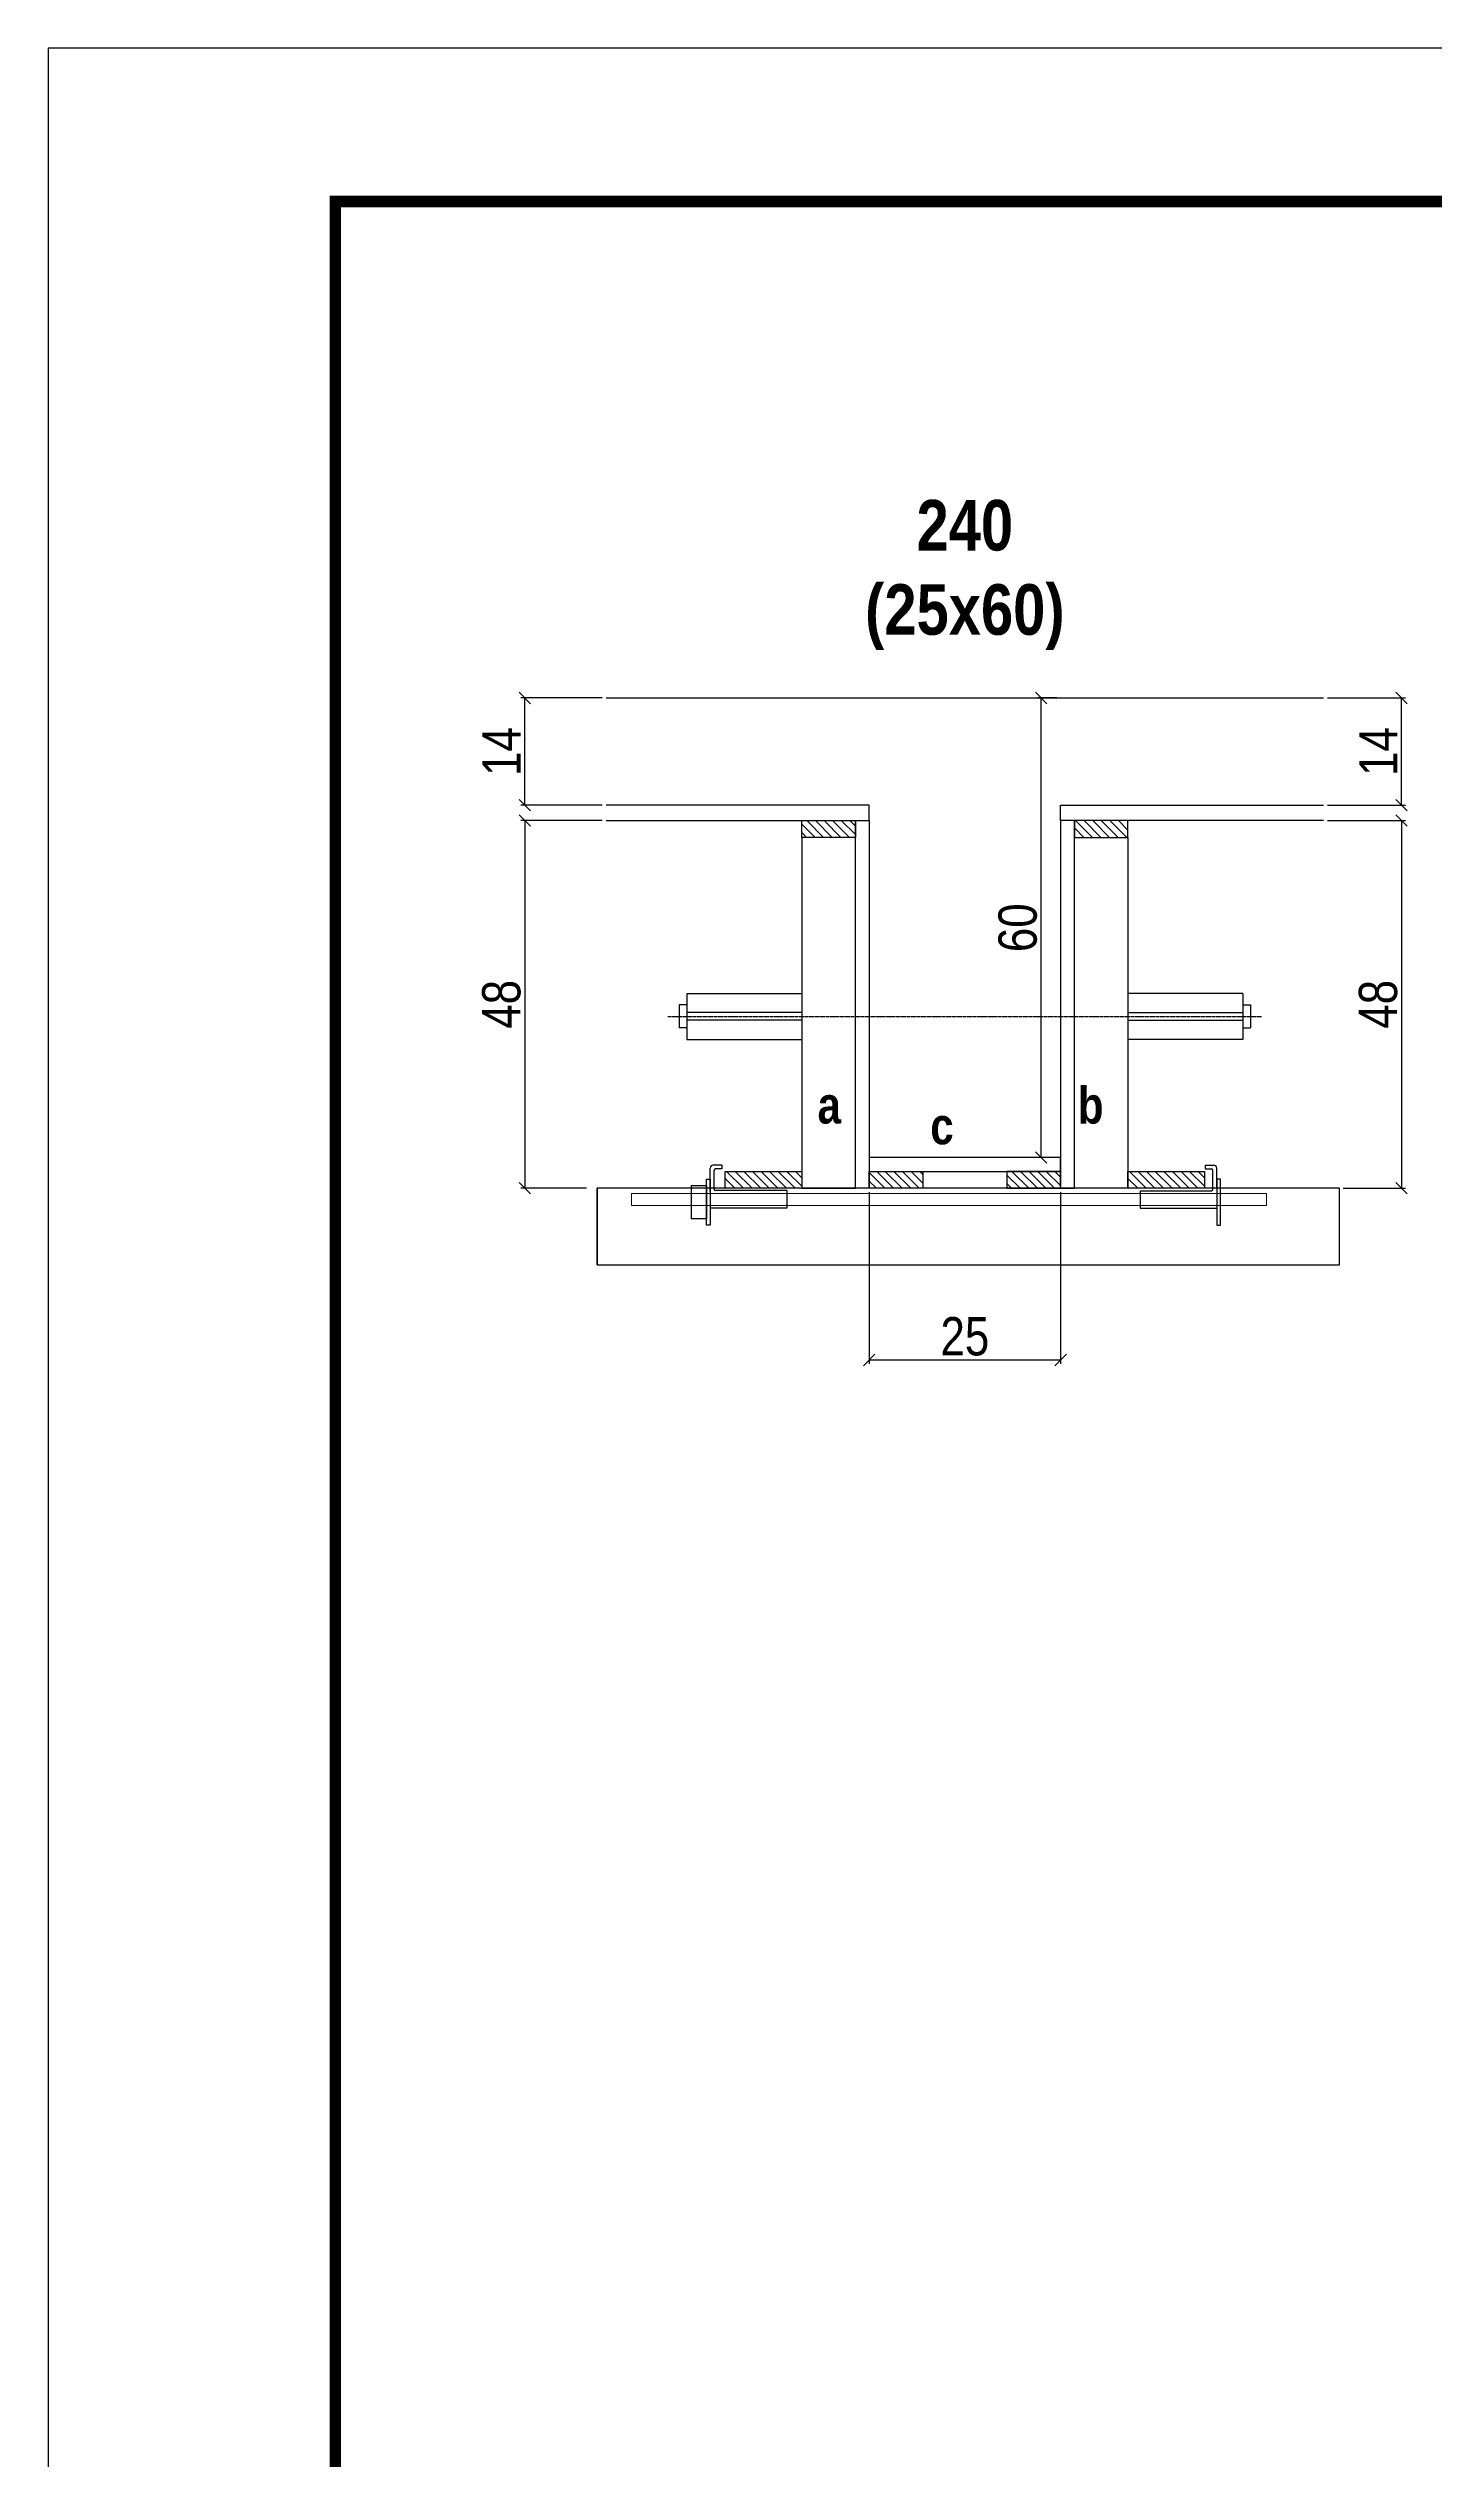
# Model space of a CAD drawing. Extents: x 2603 to 22413, y 1253 to 30260.
# Drawn here: x 4188 to 4550, y 14308 to 14938 of the extents above; entities that cross this region are included whole.
import ezdxf

# ---------------------------------------------------------------- set-up
doc = ezdxf.new("R2010")
doc.units = 0
doc.linetypes.add('DASHED', pattern=[0.75, 0.5, -0.25])
doc.linetypes.add('HIDDEN', pattern=[0.375, 0.25, -0.125])
for name, color, linetype in [('barrote', 251, 'Continuous'), ('COTA', 241, 'Continuous'), ('detalhes', 4, 'Continuous'), ('NOMENCLATURA', 7, 'Continuous'), ('Painéis', 200, 'Continuous'), ('presilha', 1, 'Continuous'), ('SARR_2.2x10', 60, 'Continuous'), ('SARR_2.2x7', 40, 'Continuous'), ('SARR_3.5x7', 81, 'Continuous'), ('TENSOR', 3, 'Continuous')]:
    doc.layers.add(name, color=color, linetype=linetype)
for name, color, linetype, lineweight in [('CONCRETO', 251, 'Continuous', 25), ('Folhas', 255, 'Continuous', 9), ('SARRAFO DE PRESSAO', 251, 'DASHED', 9), ('SCO-___-LAJ', 2, 'Continuous', 0)]:
    doc.layers.add(name, color=color, linetype=linetype, lineweight=lineweight)
doc.layers.add('Laje_Perimetro', color=7, linetype='Continuous', plot=False)
doc.styles.add('COTA TECNICA 2X', font='techl___.ttf', dxfattribs={"height": 10})
doc.styles.add('TECNICA', font='techb___.ttf', dxfattribs={"height": 10})
doc.dimstyles.new('SECAO', dxfattribs={"dimscale": 0.333333, "dimtxt": 5, "dimasz": 9, "dimexe": 3, "dimexo": 3, "dimgap": 3, "dimtad": 1, "dimdec": 1, "dimlfac": 0.5, "dimzin": 12, "dimdsep": 46, "dimtxsty": 'COTA TECNICA 2X', "dimblk1": 'OBLIQUE', "dimblk2": 'OBLIQUE', "dimsah": 1, "dimcen": 0.9, "dimclrd": 4, "dimclre": 4, "dimclrt": 240, "dimadec": 1, "dimazin": 3, "dimtfac": 1, "dimtdec": 1, "dimtmove": 0, "dimatfit": 3, "dimfxl": 1, "dimtolj": 1, "dimtzin": 12, "dimarcsym": 0})

# ---------------------------------------------------------------- blocks, each defined once
blk = doc.blocks.new('9999999999')
at = {"layer": 'Folhas'}
blk.add_lwpolyline([(98138.98, 34190.21), (99623.98, 34190.21), (99623.98, 35240.21), (98138.98, 35240.21)], close=True, dxfattribs=at)
at = {"layer": 'Folhas', "color": 30, "const_width": 3}
blk.add_lwpolyline([(98213.98, 34230.21), (99583.98, 34230.21), (99583.98, 35200.21), (98213.98, 35200.21)], close=True, dxfattribs=at)
blk = doc.blocks.new('PRESILHA METÁLICA 1')
at = {"layer": 'presilha'}
for p, q in [((7.5, 10.64), (7.5, 19.86)), ((12, 21), (8.64, 21)), ((9, 11.57), (9, 18.93)), ((12, 19.5), (9.57, 19.5)), ((12, 21), (12, 19.5)), ((0, 13), (6, 13)), ((0, 13), (0, 0)), ((6, 15.5), (7.5, 15.5)), ((6, -2.5), (6, 15.5)), ((6, 13), (6, 0)), ((7.5, 15.5), (7.5, -2.5)), ((37.5, 11), (9.57, 11)), ((37.5, 11), (37.5, 4.1)), ((6, 0), (0, 0)), ((37.5, 4.1), (7.5, 4.1)), ((7.5, -2.5), (6, -2.5))]:
    blk.add_line(p, q, dxfattribs=at)
for centre, radius, start, end in [((8.64, 19.86), 1.14, 90, 180), ((9.57, 18.93), 0.57, 90, 180), ((9.57, 11.57), 0.57, 180, 270)]:
    blk.add_arc(centre, radius, start, end, dxfattribs=at)
blk = doc.blocks.new('PRESILHA METÁLICA 2')
at = {"layer": 'presilha'}
for p, q in [((-5.25, 23.5), (-5.25, 22)), ((-5.25, 23.5), (-1.89, 23.5)), ((-5.25, 22), (-2.82, 22)), ((-2.25, 14.07), (-2.25, 21.43)), ((-0.75, 14.64), (-0.75, 22.36)), ((-30.75, 13.5), (-30.75, 6.6)), ((-30.75, 13.5), (-2.82, 13.5)), ((0.75, 18), (-0.75, 18)), ((-0.75, 18), (-0.75, 0)), ((0.75, 0), (0.75, 18)), ((-30.75, 6.6), (-0.75, 6.6)), ((-0.75, 0), (0.75, 0))]:
    blk.add_line(p, q, dxfattribs=at)
for centre, radius, start, end in [((-2.82, 21.43), 0.57, 0, 90), ((-1.89, 22.36), 1.14, 0, 90), ((-2.82, 14.07), 0.57, 270, 0)]:
    blk.add_arc(centre, radius, start, end, dxfattribs=at)
blk = doc.blocks.new('_Oblique')
at = {"color": 0, "linetype": 'ByBlock', "lineweight": -2}
blk.add_line((-0.5, -0.5), (0.5, 0.5), dxfattribs=at)
blk = doc.blocks.new('*D337')
at = {"layer": 'COTA', "color": 4, "lineweight": -2, "transparency": 16777216}
for p, q in [((4522.05, 14736.08), (4542.4, 14736.08)), ((4541.4, 14736.08), (4541.4, 14640.08)), ((4526.16, 14640.08), (4542.4, 14640.08))]:
    blk.add_line(p, q, dxfattribs=at)
at = {"layer": 'Defpoints', "color": 0, "transparency": 16777216}
for p in [(4521.05, 14736.08), (4525.16, 14640.08), (4541.4, 14640.08)]:
    blk.add_point(p, dxfattribs=at)
at = {"layer": 'COTA', "color": 4, "lineweight": -2, "transparency": 16777216, "xscale": 3, "yscale": 3, "zscale": 3}
for p, rotation in [((4541.4, 14736.08), 90), ((4541.4, 14640.08), 270)]:
    blk.add_blockref('_Oblique', p, dxfattribs=dict(at, rotation=rotation))
at = {"layer": 'COTA', "color": 240, "transparency": 16777216, "insert": (4535.3, 14688.08), "char_height": 10, "attachment_point": 5, "rotation": 90, "style": 'COTA TECNICA 2X'}
blk.add_mtext('\\A1;48', dxfattribs=at)
blk = doc.blocks.new('*D338')
at = {"layer": 'COTA', "color": 4, "lineweight": -2, "transparency": 16777216}
for p, q in [((4522.05, 14768.08), (4542.4, 14768.08)), ((4541.4, 14740.08), (4541.4, 14768.08)), ((4522.05, 14740.08), (4542.4, 14740.08))]:
    blk.add_line(p, q, dxfattribs=at)
at = {"layer": 'Defpoints', "color": 0, "transparency": 16777216}
for p in [(4521.05, 14768.08), (4541.4, 14768.08), (4521.05, 14740.08)]:
    blk.add_point(p, dxfattribs=at)
at = {"layer": 'COTA', "color": 4, "lineweight": -2, "transparency": 16777216, "xscale": 3, "yscale": 3, "zscale": 3}
for p, rotation in [((4541.4, 14768.08), 90), ((4541.4, 14740.08), 270)]:
    blk.add_blockref('_Oblique', p, dxfattribs=dict(at, rotation=rotation))
at = {"layer": 'COTA', "color": 240, "transparency": 16777216, "insert": (4535.33, 14754.08), "char_height": 10, "attachment_point": 5, "rotation": 90, "style": 'COTA TECNICA 2X'}
blk.add_mtext('\\A1;14', dxfattribs=at)
blk = doc.blocks.new('*D339')
at = {"layer": 'COTA', "color": 4, "lineweight": -2, "transparency": 16777216}
for p, q in [((4332.65, 14736.08), (4311.43, 14736.08)), ((4312.43, 14736.08), (4312.43, 14640.08)), ((4328.54, 14640.08), (4311.43, 14640.08))]:
    blk.add_line(p, q, dxfattribs=at)
at = {"layer": 'Defpoints', "color": 0, "transparency": 16777216}
for p in [(4333.65, 14736.08), (4312.43, 14640.08), (4329.54, 14640.08)]:
    blk.add_point(p, dxfattribs=at)
at = {"layer": 'COTA', "color": 4, "lineweight": -2, "transparency": 16777216, "xscale": 3, "yscale": 3, "zscale": 3}
for p, rotation in [((4312.43, 14736.08), 90), ((4312.43, 14640.08), 270)]:
    blk.add_blockref('_Oblique', p, dxfattribs=dict(at, rotation=rotation))
at = {"layer": 'COTA', "color": 240, "transparency": 16777216, "insert": (4306.34, 14688.08), "char_height": 10, "attachment_point": 5, "rotation": 90, "style": 'COTA TECNICA 2X'}
blk.add_mtext('\\A1;48', dxfattribs=at)
blk = doc.blocks.new('*D1828')
at = {"layer": 'COTA', "color": 4, "lineweight": -2, "transparency": 16777216}
for p, q in [((4451.35, 14768.08), (4446.28, 14768.08)), ((4447.28, 14648.08), (4447.28, 14768.08)), ((4451.35, 14648.08), (4446.28, 14648.08))]:
    blk.add_line(p, q, dxfattribs=at)
at = {"layer": 'Defpoints', "color": 0, "transparency": 16777216}
for p in [(4447.28, 14768.08), (4452.35, 14768.08), (4452.35, 14648.08)]:
    blk.add_point(p, dxfattribs=at)
at = {"layer": 'COTA', "color": 4, "lineweight": -2, "transparency": 16777216, "xscale": 3, "yscale": 3, "zscale": 3}
for p, rotation in [((4447.28, 14768.08), 90), ((4447.28, 14648.08), 270)]:
    blk.add_blockref('_Oblique', p, dxfattribs=dict(at, rotation=rotation))
at = {"layer": 'COTA', "color": 240, "transparency": 16777216, "insert": (4441.18, 14708.08), "char_height": 10, "attachment_point": 5, "rotation": 90, "style": 'COTA TECNICA 2X'}
blk.add_mtext('\\A1;60', dxfattribs=at)
blk = doc.blocks.new('*D1829')
at = {"layer": 'COTA', "color": 4, "lineweight": -2, "transparency": 16777216}
for p, q in [((4332.65, 14768.08), (4311.43, 14768.08)), ((4312.43, 14740.08), (4312.43, 14768.08)), ((4332.65, 14740.08), (4311.43, 14740.08))]:
    blk.add_line(p, q, dxfattribs=at)
at = {"layer": 'Defpoints', "color": 0, "transparency": 16777216}
for p in [(4312.43, 14768.08), (4333.65, 14768.08), (4333.65, 14740.08)]:
    blk.add_point(p, dxfattribs=at)
at = {"layer": 'COTA', "color": 4, "lineweight": -2, "transparency": 16777216, "xscale": 3, "yscale": 3, "zscale": 3}
for p, rotation in [((4312.43, 14768.08), 90), ((4312.43, 14740.08), 270)]:
    blk.add_blockref('_Oblique', p, dxfattribs=dict(at, rotation=rotation))
at = {"layer": 'COTA', "color": 240, "transparency": 16777216, "insert": (4306.36, 14754.08), "char_height": 10, "attachment_point": 5, "rotation": 90, "style": 'COTA TECNICA 2X'}
blk.add_mtext('\\A1;14', dxfattribs=at)
blk = doc.blocks.new('*D1830')
at = {"layer": 'COTA', "color": 4, "lineweight": -2, "transparency": 16777216}
for p, q in [((4402.35, 14639.08), (4402.35, 14594.25)), ((4452.35, 14639.08), (4452.35, 14594.25)), ((4402.35, 14595.25), (4452.35, 14595.25))]:
    blk.add_line(p, q, dxfattribs=at)
at = {"layer": 'Defpoints', "color": 0, "transparency": 16777216}
for p in [(4402.35, 14640.08), (4452.35, 14640.08), (4452.35, 14595.25)]:
    blk.add_point(p, dxfattribs=at)
at = {"layer": 'COTA', "color": 4, "lineweight": -2, "transparency": 16777216, "xscale": 3, "yscale": 3, "zscale": 3, "rotation": 180}
blk.add_blockref('_Oblique', (4402.35, 14595.25), dxfattribs=at)
at = {"layer": 'COTA', "color": 4, "lineweight": -2, "transparency": 16777216, "xscale": 3, "yscale": 3, "zscale": 3}
blk.add_blockref('_Oblique', (4452.35, 14595.25), dxfattribs=at)
at = {"layer": 'COTA', "color": 240, "transparency": 16777216, "insert": (4427.35, 14601.36), "char_height": 10, "attachment_point": 5, "style": 'COTA TECNICA 2X'}
blk.add_mtext('\\A1;25', dxfattribs=at)

msp = doc.modelspace()

# ---------------------------------------------------------------- hatches: boundary and pattern name
at = {"layer": 'SARR_2.2x10'}
h = msp.add_hatch(dxfattribs=at)
h.set_pattern_fill('ANSI31', color=256, scale=0.5, angle=90)
h.set_pattern_definition([(135, (37558.2898, -108872.092), (-1.122532015, -1.122532015), [])])
h.paths.add_polyline_path([(4364.75, 14644.48), (4364.75, 14640.08), (4384.75, 14640.08), (4384.75, 14644.48)])
h = msp.add_hatch(dxfattribs=at)
h.set_pattern_fill('ANSI31', color=256, scale=0.5, angle=90)
h.set_pattern_definition([(135, (37663.4898, -108872.092), (-1.122532015, -1.122532015), [])])
h.paths.add_polyline_path([(4469.95, 14644.48), (4469.95, 14640.08), (4489.95, 14640.08), (4489.95, 14644.48)])
at = {"layer": 'SARR_2.2x7'}
h = msp.add_hatch(dxfattribs=at)
h.set_pattern_fill('ANSI31', color=256, scale=0.5, angle=90)
h.set_pattern_definition([(135, (37552.2898, -108780.492), (-1.122532015, -1.122532015), [])])
h.paths.add_polyline_path([(4398.75, 14736.08), (4398.75, 14731.68), (4384.75, 14731.68), (4384.75, 14736.08)])
h = msp.add_hatch(dxfattribs=at)
h.set_pattern_fill('ANSI31', color=256, scale=0.5, angle=90)
h.set_pattern_definition([(135, (37584.2898, -108780.492), (-1.122532015, -1.122532015), [])])
h.paths.add_polyline_path([(4455.95, 14736.08), (4455.95, 14731.68), (4469.95, 14731.68), (4469.95, 14736.08)])
h = msp.add_hatch(dxfattribs=at)
h.set_pattern_fill('ANSI31', color=256, scale=0.5, angle=90)
h.set_pattern_definition([(135, (37637.8898, -108872.092), (-1.122532015, -1.122532015), [])])
h.paths.add_polyline_path([(4416.35, 14640.08), (4416.35, 14644.48), (4402.35, 14644.48), (4402.35, 14640.08)])
h = msp.add_hatch(dxfattribs=at)
h.set_pattern_fill('ANSI31', color=256, scale=0.5, angle=90)
h.set_pattern_definition([(135, (37587.8898, -108872.092), (-1.122532015, -1.122532015), [])])
h.paths.add_polyline_path([(4438.35, 14640.08), (4438.35, 14644.48), (4452.35, 14644.48), (4452.35, 14640.08)])

# ---------------------------------------------------------------- linework, layer by layer
at = {"ltscale": 3}
for p, q in [((4354.75, 14690.93), (4354.75, 14678.93)), ((4354.75, 14690.93), (4384.75, 14690.93)), ((4499.95, 14690.93), (4469.95, 14690.93)), ((4499.95, 14690.93), (4499.95, 14678.93)), ((4352.75, 14687.93), (4352.75, 14681.93)), ((4354.75, 14687.93), (4352.75, 14687.93)), ((4354.75, 14681.93), (4352.75, 14681.93)), ((4384.75, 14685.93), (4354.75, 14685.93)), ((4384.75, 14683.93), (4354.75, 14683.93)), ((4469.95, 14685.93), (4499.95, 14685.93)), ((4469.95, 14683.93), (4499.95, 14683.93)), ((4499.95, 14687.93), (4501.95, 14687.93)), ((4499.95, 14681.93), (4501.95, 14681.93)), ((4501.95, 14687.93), (4501.95, 14681.93)), ((4354.75, 14678.93), (4384.75, 14678.93)), ((4499.95, 14678.93), (4469.95, 14678.93))]:
    msp.add_line(p, q, dxfattribs=at)
at = {"layer": 'barrote'}
msp.add_lwpolyline([(4331.3, 14620.08), (4525.21, 14620.08), (4525.21, 14640.08), (4331.3, 14640.08)], close=True, dxfattribs=at)
at = {"layer": 'CONCRETO', "linetype": 'Continuous'}
msp.add_line((4333.65, 14768.08), (4521.05, 14768.08), dxfattribs=at)
at = {"layer": 'detalhes', "color": 250}
msp.add_line((4331.3, 14620.08), (4331.3, 14640.08), dxfattribs=at)
at = {"layer": 'Laje_Perimetro'}
msp.add_lwpolyline([(5672.97, 14937.7), (4187.97, 14937.7), (4187.97, 13887.7), (5672.97, 13887.7)], close=True, dxfattribs=at)
at = {"layer": 'Painéis', "linetype": 'Continuous', "elevation": 0}
for points in [[(4333.65, 14736.08), (4402.35, 14736.08), (4402.35, 14740.08), (4333.65, 14740.08)], [(4521.05, 14736.08), (4452.35, 14736.08), (4452.35, 14740.08), (4521.05, 14740.08)]]:
    msp.add_lwpolyline(points, dxfattribs=at)
at = {"layer": 'Painéis', "linetype": 'Continuous'}
for points in [[(4398.75, 14640.08), (4398.75, 14736.08), (4402.35, 14736.08), (4402.35, 14640.08)], [(4455.95, 14640.08), (4455.95, 14736.08), (4452.35, 14736.08), (4452.35, 14640.08)], [(4452.35, 14648.08), (4402.35, 14648.08), (4402.35, 14644.48), (4452.35, 14644.48)]]:
    msp.add_lwpolyline(points, close=True, dxfattribs=at)
at = {"layer": 'SARR_2.2x10'}
for points in [[(4364.75, 14644.48), (4384.75, 14644.48), (4384.75, 14640.08), (4364.75, 14640.08)], [(4469.95, 14644.48), (4489.95, 14644.48), (4489.95, 14640.08), (4469.95, 14640.08)]]:
    msp.add_lwpolyline(points, close=True, dxfattribs=at)
at = {"layer": 'SARR_2.2x7', "elevation": 0}
for points in [[(4384.75, 14736.08), (4398.75, 14736.08), (4398.75, 14731.68), (4384.75, 14731.68)], [(4469.95, 14736.08), (4455.95, 14736.08), (4455.95, 14731.68), (4469.95, 14731.68)]]:
    msp.add_lwpolyline(points, close=True, dxfattribs=at)
at = {"layer": 'SARR_2.2x7'}
for points in [[(4402.35, 14644.48), (4416.35, 14644.48), (4416.35, 14640.08), (4402.35, 14640.08)], [(4452.35, 14644.48), (4438.35, 14644.48), (4438.35, 14640.08), (4452.35, 14640.08)]]:
    msp.add_lwpolyline(points, close=True, dxfattribs=at)
at = {"layer": 'SARR_3.5x7'}
for points in [[(4398.75, 14731.68), (4384.75, 14731.68), (4384.75, 14640.08), (4398.75, 14640.08)], [(4455.95, 14731.68), (4469.95, 14731.68), (4469.95, 14640.08), (4455.95, 14640.08)]]:
    msp.add_lwpolyline(points, close=True, dxfattribs=at)
at = {"layer": 'SCO-___-LAJ', "color": 1}
msp.add_lwpolyline([(4340.3, 14638.74), (4506.08, 14638.74), (4506.08, 14635.54), (4340.3, 14635.54)], close=True, dxfattribs=at)
at = {"layer": 'TENSOR', "linetype": 'HIDDEN', "ltscale": 0.5}
msp.add_line((4349.75, 14684.93), (4504.95, 14684.93), dxfattribs=at)

# ---------------------------------------------------------------- block references
at = {"layer": 'presilha', "xscale": 0.6666666666666666, "yscale": 0.6666666666666666, "zscale": 0.6666666666666666}
for name, p in [('PRESILHA METÁLICA 1', (4355.88, 14632.11)), ('PRESILHA METÁLICA 2', (4493.63, 14630.44))]:
    msp.add_blockref(name, p, dxfattribs=at)
at = {"layer": 'SARRAFO DE PRESSAO', "color": 6, "linetype": 'ByBlock'}
msp.add_blockref('9999999999', (-93951.01, -20302.51), dxfattribs=at)

# ---------------------------------------------------------------- texts
at = {"layer": 'detalhes', "style": 'TECNICA'}
for s, p in [('a', (4388.88, 14656.97)), ('b', (4456.85, 14656.96)), ('c', (4418.31, 14651.55))]:
    msp.add_text(s, height=9.6, dxfattribs=at).set_placement(p)
at = {"layer": 'NOMENCLATURA', "insert": (4427.35, 14819.77), "char_height": 13.2, "attachment_point": 2, "style": 'TECNICA'}
msp.add_mtext_dynamic_manual_height_columns('240\\P(25x60)', width=300.2766, gutter_width=1, heights=[0], dxfattribs=at)

# ---------------------------------------------------------------- dimensions: what is measured, and where the dimension line sits
at = {"layer": 'COTA'}
for base, p1, p2, picture, middle in [((4312.43, 14768.08), (4333.65, 14740.08), (4333.65, 14768.08), '*D1829', (4306.36, 14754.08)), ((4447.28, 14768.08), (4452.35, 14648.08), (4452.35, 14768.08), '*D1828', (4441.18, 14708.08)), ((4541.4, 14768.08), (4521.05, 14740.08), (4521.05, 14768.08), '*D338', (4535.33, 14754.08)), ((4312.43, 14640.08, 0), (4333.65, 14736.08), (4329.54, 14640.08, 0), '*D339', (4306.34, 14688.08, 0)), ((4541.4, 14640.08, 0), (4521.05, 14736.08), (4525.16, 14640.08, 0), '*D337', (4535.3, 14688.08, 0))]:
    dim = msp.add_linear_dim(base=base, p1=p1, p2=p2, angle=90, dimstyle='SECAO', dxfattribs=at)
    dim.commit()
    dim.dimension.update_dxf_attribs({"geometry": picture, "text_midpoint": middle})
dim = msp.add_linear_dim(base=(4452.35, 14595.25), p1=(4402.35, 14640.08), p2=(4452.35, 14640.08), dimstyle='SECAO', dxfattribs=at)
dim.commit()
dim.dimension.update_dxf_attribs({"geometry": '*D1830', "text_midpoint": (4427.35, 14601.36)})

doc.saveas('drawing.dxf')
